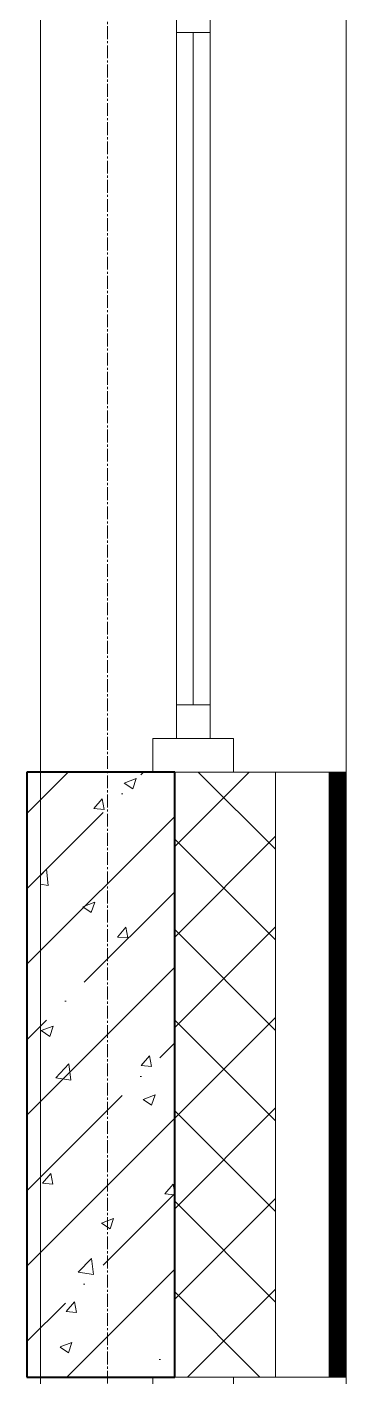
# Model space of a CAD drawing. Header units: millimetres. Extents: x 470010 to 1231400, y -134005 to 421770.
# Drawn here: x 529034 to 529509, y -105102 to -103093 of the extents above; entities that cross this region are included whole.
import ezdxf

# ---------------------------------------------------------------- set-up
doc = ezdxf.new("R2010")
doc.units = ezdxf.units.MM
doc.linetypes.add('CENTER2', pattern=[28.575, 19.05, -3.175, 3.175, -3.175])
doc.linetypes.add('HIDDEN2', pattern=[4.7625, 3.175, -1.5875])
for name, color, linetype, lineweight in [('A-Wall_Материал_Газоблок_Контур', 250, 'Continuous', 0), ('АР_Колонны', 70, 'Continuous', 30), ('АР_Окна', 4, 'Continuous', 5), ('АР_Стены ЖБ', 7, 'Continuous', 35), ('АР_Стены ПЕНОблок', 52, 'Continuous', 20), ('АР_Тонкая', 254, 'Continuous', 5), ('АР_Утеплитель', 31, 'Continuous', 0), ('АР_Штриховка', 8, 'Continuous', 0)]:
    doc.layers.add(name, color=color, linetype=linetype, lineweight=lineweight)
doc.layers.add('АР_Оси_РД_100', color=7, linetype='Continuous', lineweight=0, true_color=0x525252)

msp = doc.modelspace()

# ---------------------------------------------------------------- hatches: boundary and pattern name
at = {"layer": 'АР_Штриховка', "linetype": 'Continuous', "lineweight": 5, "true_color": 0x000000}
h = msp.add_hatch(dxfattribs=at)
h.set_pattern_fill('ANSI35', color=18, scale=25, style=0)
h.set_pattern_definition([(45, (509053.93, -143101.69), (-112.2532, 112.2532), []), (45, (509166.19, -143101.69), (-112.2532, 112.2532), [198.4375, -39.6875, 0, -39.6875])])
h.paths.add_polyline_path([(529033.932, -105101.687), (529253.932, -105101.687), (529253.932, -104201.687), (529033.932, -104201.687)], flags=0)

# ---------------------------------------------------------------- linework, layer by layer
at = {"layer": 'A-Wall_Материал_Газоблок_Контур', "color": 18, "linetype": 'Continuous', "lineweight": 0, "true_color": 0x000000}
for p, q in [((529053.932, -103001.687), (529053.932, -104201.687)), ((529508.932, -104201.687), (529508.932, -103001.687)), ((529053.932, -105101.687), (529053.932, -108401.687)), ((529508.932, -108401.687), (529508.932, -105101.687))]:
    msp.add_line(p, q, dxfattribs=at)
at = {"layer": 'АР_Колонны', "color": 18, "linetype": 'HIDDEN2', "lineweight": 25, "true_color": 0x000000}
for p, q in [((529033.932, -104201.687), (529253.932, -104201.687)), ((529033.932, -105101.687), (529033.932, -104201.687)), ((529253.932, -104201.687), (529253.932, -105101.687)), ((529253.932, -105101.687), (529033.932, -105101.687))]:
    msp.add_line(p, q, dxfattribs=at)
at = {"layer": 'АР_Колонны', "color": 18, "linetype": 'Continuous', "lineweight": 30, "true_color": 0x000000}
for p, q in [((529253.932, -104201.687), (529033.932, -104201.687)), ((529033.932, -104201.687), (529033.932, -105101.687)), ((529253.932, -105101.687), (529253.932, -104201.687)), ((529033.932, -105101.687), (529253.932, -105101.687))]:
    msp.add_line(p, q, dxfattribs=at)
at = {"layer": 'АР_Окна', "color": 18, "linetype": 'Continuous', "lineweight": 5, "true_color": 0x000000}
for p, q in [((529053.932, -103001.687), (529053.932, -104201.687)), ((529508.932, -103001.687), (529508.932, -104201.687)), ((529256.432, -103101.687), (529306.432, -103101.687)), ((529281.432, -103101.687), (529281.432, -104101.687)), ((529256.432, -104101.687), (529306.432, -104101.687)), ((529053.932, -105101.687), (529053.932, -108401.687)), ((529508.932, -105101.687), (529508.932, -108401.687))]:
    msp.add_line(p, q, dxfattribs=at)
for points in [[(529256.432, -103051.687), (529306.432, -103051.687), (529306.432, -104151.687), (529256.432, -104151.687)], [(529341.432, -104151.687), (529341.432, -104201.687), (529221.432, -104201.687), (529221.432, -104151.687)], [(529341.432, -105151.687), (529341.432, -105101.687), (529221.432, -105101.687), (529221.432, -105151.687)]]:
    msp.add_lwpolyline(points, close=True, dxfattribs=at)
at = {"layer": 'АР_Оси_РД_100', "linetype": 'CENTER2'}
msp.add_line((529153.933, -133315.052), (529153.933, -99101.687), dxfattribs=at)
at = {"layer": 'АР_Стены ЖБ', "color": 18, "linetype": 'Continuous', "lineweight": 40, "true_color": 0x000000}
for p, q in [((529253.932, -104201.687), (529033.932, -104201.687)), ((529033.932, -104201.687), (529033.932, -105101.687)), ((529253.932, -105101.687), (529253.932, -104201.687)), ((529033.932, -105101.687), (529253.932, -105101.687))]:
    msp.add_line(p, q, dxfattribs=at)
at = {"layer": 'АР_Стены ПЕНОблок', "color": 18, "linetype": 'Continuous', "lineweight": 20, "true_color": 0x000000}
for p, q in [((529253.932, -104201.687), (529053.932, -104201.687)), ((529053.932, -104201.687), (529053.932, -105101.687)), ((529253.932, -105101.687), (529253.932, -104201.687)), ((529053.932, -105101.687), (529253.932, -105101.687))]:
    msp.add_line(p, q, dxfattribs=at)
at = {"layer": 'АР_Тонкая', "color": 18, "linetype": 'Continuous', "lineweight": 5, "true_color": 0x000000}
for p, q in [((529483.932, -104201.687), (529403.932, -104201.687)), ((529403.932, -104201.687), (529403.932, -105101.687)), ((529483.932, -105101.687), (529483.932, -104201.687)), ((529508.932, -104201.687), (529483.932, -104201.687)), ((529483.932, -104201.687), (529483.932, -105101.687)), ((529508.932, -105101.687), (529508.932, -104201.687)), ((529403.932, -105101.687), (529483.932, -105101.687)), ((529483.932, -105101.687), (529508.932, -105101.687))]:
    msp.add_line(p, q, dxfattribs=at)
at = {"layer": 'АР_Утеплитель', "color": 18, "linetype": 'Continuous', "lineweight": 0, "true_color": 0x000000}
for p, q in [((529403.932, -104201.687), (529253.932, -104201.687)), ((529253.932, -104201.687), (529253.932, -105101.687)), ((529403.932, -105101.687), (529403.932, -104201.687)), ((529253.932, -105101.687), (529403.932, -105101.687))]:
    msp.add_line(p, q, dxfattribs=at)
at = {"layer": 'АР_Штриховка', "color": 18, "linetype": 'Continuous', "lineweight": 0, "true_color": 0x000000}
for p, q in [((529178.765, -104218.022), (529196.55, -104211.196)), ((529191.387, -104226.579), (529196.537, -104211.23)), ((529253.932, -104312.557), (529364.802, -104201.687)), ((529403.932, -104316.7), (529288.919, -104201.687)), ((529483.932, -104202.687), (529508.932, -104202.687)), ((529483.932, -104203.687), (529508.932, -104203.687)), ((529483.932, -104204.687), (529508.932, -104204.687)), ((529483.932, -104205.687), (529508.932, -104205.687)), ((529483.932, -104206.687), (529508.932, -104206.687)), ((529483.932, -104207.687), (529508.932, -104207.687)), ((529483.932, -104208.687), (529508.932, -104208.687)), ((529483.932, -104209.687), (529508.932, -104209.687)), ((529483.932, -104210.687), (529508.932, -104210.687)), ((529483.932, -104211.687), (529508.932, -104211.687)), ((529178.75, -104218.056), (529191.384, -104226.578)), ((529483.932, -104212.687), (529508.932, -104212.687)), ((529483.932, -104213.687), (529508.932, -104213.687)), ((529483.932, -104214.687), (529508.932, -104214.687)), ((529483.932, -104215.687), (529508.932, -104215.687)), ((529483.932, -104216.687), (529508.932, -104216.687)), ((529483.932, -104217.687), (529508.932, -104217.687)), ((529483.932, -104218.687), (529508.932, -104218.687)), ((529483.932, -104219.687), (529508.932, -104219.687)), ((529483.932, -104220.687), (529508.932, -104220.687)), ((529483.932, -104221.687), (529508.932, -104221.687)), ((529483.932, -104222.687), (529508.932, -104222.687)), ((529483.932, -104223.687), (529508.932, -104223.687)), ((529483.932, -104224.687), (529508.932, -104224.687)), ((529483.932, -104225.687), (529508.932, -104225.687)), ((529483.932, -104226.687), (529508.932, -104226.687)), ((529483.932, -104227.687), (529508.932, -104227.687)), ((529483.932, -104228.687), (529508.932, -104228.687)), ((529483.932, -104229.687), (529508.932, -104229.687)), ((529483.932, -104230.687), (529508.932, -104230.687)), ((529483.932, -104231.687), (529508.932, -104231.687)), ((529133.423, -104256.149), (529145.668, -104241.556)), ((529148.641, -104257.472), (529145.704, -104241.551)), ((529483.932, -104232.687), (529508.932, -104232.687)), ((529483.932, -104233.687), (529508.932, -104233.687)), ((529483.932, -104234.687), (529508.932, -104234.687)), ((529483.932, -104235.687), (529508.932, -104235.687)), ((529483.932, -104236.687), (529508.932, -104236.687)), ((529483.932, -104237.687), (529508.932, -104237.687)), ((529483.932, -104238.687), (529508.932, -104238.687)), ((529483.932, -104239.687), (529508.932, -104239.687)), ((529483.932, -104240.687), (529508.932, -104240.687)), ((529483.932, -104241.687), (529508.932, -104241.687)), ((529483.932, -104242.687), (529508.932, -104242.687)), ((529483.932, -104243.687), (529508.932, -104243.687)), ((529483.932, -104244.687), (529508.932, -104244.687)), ((529483.932, -104245.687), (529508.932, -104245.687)), ((529483.932, -104246.687), (529508.932, -104246.687)), ((529483.932, -104247.687), (529508.932, -104247.687)), ((529483.932, -104248.687), (529508.932, -104248.687)), ((529483.932, -104249.687), (529508.932, -104249.687)), ((529483.932, -104250.687), (529508.932, -104250.687)), ((529483.932, -104251.687), (529508.932, -104251.687)), ((529133.423, -104256.15), (529148.605, -104257.479)), ((529483.932, -104252.687), (529508.932, -104252.687)), ((529483.932, -104253.687), (529508.932, -104253.687)), ((529483.932, -104254.687), (529508.932, -104254.687)), ((529483.932, -104255.687), (529508.932, -104255.687)), ((529483.932, -104256.687), (529508.932, -104256.687)), ((529483.932, -104257.687), (529508.932, -104257.687)), ((529483.932, -104258.687), (529508.932, -104258.687)), ((529483.932, -104259.687), (529508.932, -104259.687)), ((529483.932, -104260.687), (529508.932, -104260.687)), ((529483.932, -104261.687), (529508.932, -104261.687)), ((529483.932, -104262.687), (529508.932, -104262.687)), ((529483.932, -104263.687), (529508.932, -104263.687)), ((529483.932, -104264.687), (529508.932, -104264.687)), ((529483.932, -104265.687), (529508.932, -104265.687)), ((529483.932, -104266.687), (529508.932, -104266.687)), ((529483.932, -104267.687), (529508.932, -104267.687)), ((529483.932, -104268.687), (529508.932, -104268.687)), ((529483.932, -104269.687), (529508.932, -104269.687)), ((529483.932, -104270.687), (529508.932, -104270.687)), ((529483.932, -104271.687), (529508.932, -104271.687)), ((529483.932, -104272.687), (529508.932, -104272.687)), ((529483.932, -104273.687), (529508.932, -104273.687)), ((529483.932, -104274.687), (529508.932, -104274.687)), ((529483.932, -104275.687), (529508.932, -104275.687)), ((529483.932, -104276.687), (529508.932, -104276.687)), ((529483.932, -104277.687), (529508.932, -104277.687)), ((529483.932, -104278.687), (529508.932, -104278.687)), ((529483.932, -104279.687), (529508.932, -104279.687)), ((529483.932, -104280.687), (529508.932, -104280.687)), ((529483.932, -104281.687), (529508.932, -104281.687)), ((529483.932, -104282.687), (529508.932, -104282.687)), ((529483.932, -104283.687), (529508.932, -104283.687)), ((529483.932, -104284.687), (529508.932, -104284.687)), ((529483.932, -104285.687), (529508.932, -104285.687)), ((529483.932, -104286.687), (529508.932, -104286.687)), ((529483.932, -104287.687), (529508.932, -104287.687)), ((529483.932, -104288.687), (529508.932, -104288.687)), ((529483.932, -104289.687), (529508.932, -104289.687)), ((529483.932, -104290.687), (529508.932, -104290.687)), ((529483.932, -104291.687), (529508.932, -104291.687)), ((529483.932, -104292.687), (529508.932, -104292.687)), ((529253.932, -104447.26), (529403.932, -104297.26)), ((529403.932, -104451.404), (529253.932, -104301.404)), ((529483.932, -104293.687), (529508.932, -104293.687)), ((529483.932, -104294.687), (529508.932, -104294.687)), ((529483.932, -104295.687), (529508.932, -104295.687)), ((529483.932, -104296.687), (529508.932, -104296.687)), ((529483.932, -104297.687), (529508.932, -104297.687)), ((529483.932, -104298.687), (529508.932, -104298.687)), ((529483.932, -104299.687), (529508.932, -104299.687)), ((529483.932, -104300.687), (529508.932, -104300.687)), ((529483.932, -104301.687), (529508.932, -104301.687)), ((529483.932, -104302.687), (529508.932, -104302.687)), ((529483.932, -104303.687), (529508.932, -104303.687)), ((529483.932, -104304.687), (529508.932, -104304.687)), ((529483.932, -104305.687), (529508.932, -104305.687)), ((529483.932, -104306.687), (529508.932, -104306.687)), ((529483.932, -104307.687), (529508.932, -104307.687)), ((529483.932, -104308.687), (529508.932, -104308.687)), ((529483.932, -104309.687), (529508.932, -104309.687)), ((529483.932, -104310.687), (529508.932, -104310.687)), ((529483.932, -104311.687), (529508.932, -104311.687)), ((529483.932, -104312.687), (529508.932, -104312.687)), ((529483.932, -104313.687), (529508.932, -104313.687)), ((529483.932, -104314.687), (529508.932, -104314.687)), ((529483.932, -104315.687), (529508.932, -104315.687)), ((529483.932, -104316.687), (529508.932, -104316.687)), ((529483.932, -104317.687), (529508.932, -104317.687)), ((529483.932, -104318.687), (529508.932, -104318.687)), ((529483.932, -104319.687), (529508.932, -104319.687)), ((529483.932, -104320.687), (529508.932, -104320.687)), ((529483.932, -104321.687), (529508.932, -104321.687)), ((529483.932, -104322.687), (529508.932, -104322.687)), ((529483.932, -104323.687), (529508.932, -104323.687)), ((529483.932, -104324.687), (529508.932, -104324.687)), ((529483.932, -104325.687), (529508.932, -104325.687)), ((529483.932, -104326.687), (529508.932, -104326.687)), ((529483.932, -104327.687), (529508.932, -104327.687)), ((529483.932, -104328.687), (529508.932, -104328.687)), ((529483.932, -104329.687), (529508.932, -104329.687)), ((529483.932, -104330.687), (529508.932, -104330.687)), ((529483.932, -104331.687), (529508.932, -104331.687)), ((529483.932, -104332.687), (529508.932, -104332.687)), ((529053.932, -104355.517), (529062.777, -104346.3)), ((529065.594, -104370.421), (529062.788, -104346.298)), ((529483.932, -104333.687), (529508.932, -104333.687)), ((529483.932, -104334.687), (529508.932, -104334.687)), ((529483.932, -104335.687), (529508.932, -104335.687)), ((529483.932, -104336.687), (529508.932, -104336.687)), ((529483.932, -104337.687), (529508.932, -104337.687)), ((529483.932, -104338.687), (529508.932, -104338.687)), ((529483.932, -104339.687), (529508.932, -104339.687)), ((529483.932, -104340.687), (529508.932, -104340.687)), ((529483.932, -104341.687), (529508.932, -104341.687)), ((529483.932, -104342.687), (529508.932, -104342.687)), ((529483.932, -104343.687), (529508.932, -104343.687)), ((529483.932, -104344.687), (529508.932, -104344.687)), ((529483.932, -104345.687), (529508.932, -104345.687)), ((529483.932, -104346.687), (529508.932, -104346.687)), ((529483.932, -104347.687), (529508.932, -104347.687)), ((529483.932, -104348.687), (529508.932, -104348.687)), ((529483.932, -104349.687), (529508.932, -104349.687)), ((529483.932, -104350.687), (529508.932, -104350.687)), ((529483.932, -104351.687), (529508.932, -104351.687)), ((529483.932, -104352.687), (529508.932, -104352.687)), ((529053.932, -104368.631), (529065.591, -104370.439)), ((529483.932, -104353.687), (529508.932, -104353.687)), ((529483.932, -104354.687), (529508.932, -104354.687)), ((529483.932, -104355.687), (529508.932, -104355.687)), ((529483.932, -104356.687), (529508.932, -104356.687)), ((529483.932, -104357.687), (529508.932, -104357.687)), ((529483.932, -104358.687), (529508.932, -104358.687)), ((529483.932, -104359.687), (529508.932, -104359.687)), ((529483.932, -104360.687), (529508.932, -104360.687)), ((529483.932, -104361.687), (529508.932, -104361.687)), ((529483.932, -104362.687), (529508.932, -104362.687)), ((529483.932, -104363.687), (529508.932, -104363.687)), ((529483.932, -104364.687), (529508.932, -104364.687)), ((529483.932, -104365.687), (529508.932, -104365.687)), ((529483.932, -104366.687), (529508.932, -104366.687)), ((529483.932, -104367.687), (529508.932, -104367.687)), ((529483.932, -104368.687), (529508.932, -104368.687)), ((529483.932, -104369.687), (529508.932, -104369.687)), ((529483.932, -104370.687), (529508.932, -104370.687)), ((529483.932, -104371.687), (529508.932, -104371.687)), ((529483.932, -104372.687), (529508.932, -104372.687)), ((529483.932, -104373.687), (529508.932, -104373.687)), ((529483.932, -104374.687), (529508.932, -104374.687)), ((529483.932, -104375.687), (529508.932, -104375.687)), ((529483.932, -104376.687), (529508.932, -104376.687)), ((529483.932, -104377.687), (529508.932, -104377.687)), ((529483.932, -104378.687), (529508.932, -104378.687)), ((529483.932, -104379.687), (529508.932, -104379.687)), ((529483.932, -104380.687), (529508.932, -104380.687)), ((529483.932, -104381.687), (529508.932, -104381.687)), ((529483.932, -104382.687), (529508.932, -104382.687)), ((529483.932, -104383.687), (529508.932, -104383.687)), ((529483.932, -104384.687), (529508.932, -104384.687)), ((529483.932, -104385.687), (529508.932, -104385.687)), ((529483.932, -104386.687), (529508.932, -104386.687)), ((529483.932, -104387.687), (529508.932, -104387.687)), ((529483.932, -104388.687), (529508.932, -104388.687)), ((529483.932, -104389.687), (529508.932, -104389.687)), ((529483.932, -104390.687), (529508.932, -104390.687)), ((529483.932, -104391.687), (529508.932, -104391.687)), ((529483.932, -104392.687), (529508.932, -104392.687)), ((529116.948, -104402.244), (529129.582, -104410.766)), ((529116.963, -104402.211), (529134.748, -104395.384)), ((529129.585, -104410.767), (529134.735, -104395.418)), ((529483.932, -104393.687), (529508.932, -104393.687)), ((529483.932, -104394.687), (529508.932, -104394.687)), ((529483.932, -104395.687), (529508.932, -104395.687)), ((529483.932, -104396.687), (529508.932, -104396.687)), ((529483.932, -104397.687), (529508.932, -104397.687)), ((529483.932, -104398.687), (529508.932, -104398.687)), ((529483.932, -104399.687), (529508.932, -104399.687)), ((529483.932, -104400.687), (529508.932, -104400.687)), ((529483.932, -104401.687), (529508.932, -104401.687)), ((529483.932, -104402.687), (529508.932, -104402.687)), ((529483.932, -104403.687), (529508.932, -104403.687)), ((529483.932, -104404.687), (529508.932, -104404.687)), ((529483.932, -104405.687), (529508.932, -104405.687)), ((529483.932, -104406.687), (529508.932, -104406.687)), ((529483.932, -104407.687), (529508.932, -104407.687)), ((529483.932, -104408.687), (529508.932, -104408.687)), ((529483.932, -104409.687), (529508.932, -104409.687)), ((529483.932, -104410.687), (529508.932, -104410.687)), ((529483.932, -104411.687), (529508.932, -104411.687)), ((529483.932, -104412.687), (529508.932, -104412.687)), ((529168.666, -104447.206), (529180.912, -104432.613)), ((529183.883, -104448.529), (529180.946, -104432.608)), ((529253.932, -104581.964), (529403.932, -104431.964)), ((529483.932, -104413.687), (529508.932, -104413.687)), ((529483.932, -104414.687), (529508.932, -104414.687)), ((529483.932, -104415.687), (529508.932, -104415.687)), ((529483.932, -104416.687), (529508.932, -104416.687)), ((529483.932, -104417.687), (529508.932, -104417.687)), ((529483.932, -104418.687), (529508.932, -104418.687)), ((529483.932, -104419.687), (529508.932, -104419.687)), ((529483.932, -104420.687), (529508.932, -104420.687)), ((529483.932, -104421.687), (529508.932, -104421.687)), ((529483.932, -104422.687), (529508.932, -104422.687)), ((529483.932, -104423.687), (529508.932, -104423.687)), ((529483.932, -104424.687), (529508.932, -104424.687)), ((529483.932, -104425.687), (529508.932, -104425.687)), ((529483.932, -104426.687), (529508.932, -104426.687)), ((529483.932, -104427.687), (529508.932, -104427.687)), ((529483.932, -104428.687), (529508.932, -104428.687)), ((529483.932, -104429.687), (529508.932, -104429.687)), ((529483.932, -104430.687), (529508.932, -104430.687)), ((529483.932, -104431.687), (529508.932, -104431.687)), ((529483.932, -104432.687), (529508.932, -104432.687)), ((529168.666, -104447.207), (529183.848, -104448.535)), ((529403.932, -104586.108), (529253.932, -104436.108)), ((529483.932, -104433.687), (529508.932, -104433.687)), ((529483.932, -104434.687), (529508.932, -104434.687)), ((529483.932, -104435.687), (529508.932, -104435.687)), ((529483.932, -104436.687), (529508.932, -104436.687)), ((529483.932, -104437.687), (529508.932, -104437.687)), ((529483.932, -104438.687), (529508.932, -104438.687)), ((529483.932, -104439.687), (529508.932, -104439.687)), ((529483.932, -104440.687), (529508.932, -104440.687)), ((529483.932, -104441.687), (529508.932, -104441.687)), ((529483.932, -104442.687), (529508.932, -104442.687)), ((529483.932, -104443.687), (529508.932, -104443.687)), ((529483.932, -104444.687), (529508.932, -104444.687)), ((529483.932, -104445.687), (529508.932, -104445.687)), ((529483.932, -104446.687), (529508.932, -104446.687)), ((529483.932, -104447.687), (529508.932, -104447.687)), ((529483.932, -104448.687), (529508.932, -104448.687)), ((529483.932, -104449.687), (529508.932, -104449.687)), ((529483.932, -104450.687), (529508.932, -104450.687)), ((529483.932, -104451.687), (529508.932, -104451.687)), ((529483.932, -104452.687), (529508.932, -104452.687)), ((529483.932, -104453.687), (529508.932, -104453.687)), ((529483.932, -104454.687), (529508.932, -104454.687)), ((529483.932, -104455.687), (529508.932, -104455.687)), ((529483.932, -104456.687), (529508.932, -104456.687)), ((529483.932, -104457.687), (529508.932, -104457.687)), ((529483.932, -104458.687), (529508.932, -104458.687)), ((529483.932, -104459.687), (529508.932, -104459.687)), ((529483.932, -104460.687), (529508.932, -104460.687)), ((529483.932, -104461.687), (529508.932, -104461.687)), ((529483.932, -104462.687), (529508.932, -104462.687)), ((529483.932, -104463.687), (529508.932, -104463.687)), ((529483.932, -104464.687), (529508.932, -104464.687)), ((529483.932, -104465.687), (529508.932, -104465.687)), ((529483.932, -104466.687), (529508.932, -104466.687)), ((529483.932, -104467.687), (529508.932, -104467.687)), ((529483.932, -104468.687), (529508.932, -104468.687)), ((529483.932, -104469.687), (529508.932, -104469.687)), ((529483.932, -104470.687), (529508.932, -104470.687)), ((529483.932, -104471.687), (529508.932, -104471.687)), ((529483.932, -104472.687), (529508.932, -104472.687)), ((529483.932, -104473.687), (529508.932, -104473.687)), ((529483.932, -104474.687), (529508.932, -104474.687)), ((529483.932, -104475.687), (529508.932, -104475.687)), ((529483.932, -104476.687), (529508.932, -104476.687)), ((529483.932, -104477.687), (529508.932, -104477.687)), ((529483.932, -104478.687), (529508.932, -104478.687)), ((529483.932, -104479.687), (529508.932, -104479.687)), ((529483.932, -104480.687), (529508.932, -104480.687)), ((529483.932, -104481.687), (529508.932, -104481.687)), ((529483.932, -104482.687), (529508.932, -104482.687)), ((529483.932, -104483.687), (529508.932, -104483.687)), ((529483.932, -104484.687), (529508.932, -104484.687)), ((529483.932, -104485.687), (529508.932, -104485.687)), ((529483.932, -104486.687), (529508.932, -104486.687)), ((529483.932, -104487.687), (529508.932, -104487.687)), ((529483.932, -104488.687), (529508.932, -104488.687)), ((529483.932, -104489.687), (529508.932, -104489.687)), ((529483.932, -104490.687), (529508.932, -104490.687)), ((529483.932, -104491.687), (529508.932, -104491.687)), ((529483.932, -104492.687), (529508.932, -104492.687)), ((529483.932, -104493.687), (529508.932, -104493.687)), ((529483.932, -104494.687), (529508.932, -104494.687)), ((529483.932, -104495.687), (529508.932, -104495.687)), ((529483.932, -104496.687), (529508.932, -104496.687)), ((529483.932, -104497.687), (529508.932, -104497.687)), ((529483.932, -104498.687), (529508.932, -104498.687)), ((529483.932, -104499.687), (529508.932, -104499.687)), ((529483.932, -104500.687), (529508.932, -104500.687)), ((529483.932, -104501.687), (529508.932, -104501.687)), ((529483.932, -104502.687), (529508.932, -104502.687)), ((529483.932, -104503.687), (529508.932, -104503.687)), ((529483.932, -104504.687), (529508.932, -104504.687)), ((529483.932, -104505.687), (529508.932, -104505.687)), ((529483.932, -104506.687), (529508.932, -104506.687)), ((529483.932, -104507.687), (529508.932, -104507.687)), ((529483.932, -104508.687), (529508.932, -104508.687)), ((529483.932, -104509.687), (529508.932, -104509.687)), ((529483.932, -104510.687), (529508.932, -104510.687)), ((529483.932, -104511.687), (529508.932, -104511.687)), ((529483.932, -104512.687), (529508.932, -104512.687)), ((529483.932, -104513.687), (529508.932, -104513.687)), ((529483.932, -104514.687), (529508.932, -104514.687)), ((529483.932, -104515.687), (529508.932, -104515.687)), ((529483.932, -104516.687), (529508.932, -104516.687)), ((529483.932, -104517.687), (529508.932, -104517.687)), ((529483.932, -104518.687), (529508.932, -104518.687)), ((529483.932, -104519.687), (529508.932, -104519.687)), ((529483.932, -104520.687), (529508.932, -104520.687)), ((529483.932, -104521.687), (529508.932, -104521.687)), ((529483.932, -104522.687), (529508.932, -104522.687)), ((529483.932, -104523.687), (529508.932, -104523.687)), ((529483.932, -104524.687), (529508.932, -104524.687)), ((529483.932, -104525.687), (529508.932, -104525.687)), ((529483.932, -104526.687), (529508.932, -104526.687)), ((529483.932, -104527.687), (529508.932, -104527.687)), ((529483.932, -104528.687), (529508.932, -104528.687)), ((529483.932, -104529.687), (529508.932, -104529.687)), ((529483.932, -104530.687), (529508.932, -104530.687)), ((529483.932, -104531.687), (529508.932, -104531.687)), ((529483.932, -104532.687), (529508.932, -104532.687)), ((529483.932, -104533.687), (529508.932, -104533.687)), ((529483.932, -104534.687), (529508.932, -104534.687)), ((529483.932, -104535.687), (529508.932, -104535.687)), ((529483.932, -104536.687), (529508.932, -104536.687)), ((529483.932, -104537.687), (529508.932, -104537.687)), ((529483.932, -104538.687), (529508.932, -104538.687)), ((529483.932, -104539.687), (529508.932, -104539.687)), ((529483.932, -104540.687), (529508.932, -104540.687)), ((529483.932, -104541.687), (529508.932, -104541.687)), ((529483.932, -104542.687), (529508.932, -104542.687)), ((529483.932, -104543.687), (529508.932, -104543.687)), ((529483.932, -104544.687), (529508.932, -104544.687)), ((529483.932, -104545.687), (529508.932, -104545.687)), ((529483.932, -104546.687), (529508.932, -104546.687)), ((529483.932, -104547.687), (529508.932, -104547.687)), ((529483.932, -104548.687), (529508.932, -104548.687)), ((529483.932, -104549.687), (529508.932, -104549.687)), ((529483.932, -104550.687), (529508.932, -104550.687)), ((529483.932, -104551.687), (529508.932, -104551.687)), ((529483.932, -104552.687), (529508.932, -104552.687)), ((529483.932, -104553.687), (529508.932, -104553.687)), ((529253.932, -104716.668), (529403.932, -104566.668)), ((529403.932, -104720.812), (529253.932, -104570.812)), ((529483.932, -104554.687), (529508.932, -104554.687)), ((529483.932, -104555.687), (529508.932, -104555.687)), ((529483.932, -104556.687), (529508.932, -104556.687)), ((529483.932, -104557.687), (529508.932, -104557.687)), ((529483.932, -104558.687), (529508.932, -104558.687)), ((529483.932, -104559.687), (529508.932, -104559.687)), ((529483.932, -104560.687), (529508.932, -104560.687)), ((529483.932, -104561.687), (529508.932, -104561.687)), ((529483.932, -104562.687), (529508.932, -104562.687)), ((529483.932, -104563.687), (529508.932, -104563.687)), ((529483.932, -104564.687), (529508.932, -104564.687)), ((529483.932, -104565.687), (529508.932, -104565.687)), ((529483.932, -104566.687), (529508.932, -104566.687)), ((529483.932, -104567.687), (529508.932, -104567.687)), ((529483.932, -104568.687), (529508.932, -104568.687)), ((529483.932, -104569.687), (529508.932, -104569.687)), ((529483.932, -104570.687), (529508.932, -104570.687)), ((529483.932, -104571.687), (529508.932, -104571.687)), ((529483.932, -104572.687), (529508.932, -104572.687)), ((529483.932, -104573.687), (529508.932, -104573.687)), ((529055.146, -104586.432), (529067.78, -104594.954)), ((529055.161, -104586.399), (529072.946, -104579.572)), ((529067.783, -104594.955), (529072.933, -104579.606)), ((529483.932, -104574.687), (529508.932, -104574.687)), ((529483.932, -104575.687), (529508.932, -104575.687)), ((529483.932, -104576.687), (529508.932, -104576.687)), ((529483.932, -104577.687), (529508.932, -104577.687)), ((529483.932, -104578.687), (529508.932, -104578.687)), ((529483.932, -104579.687), (529508.932, -104579.687)), ((529483.932, -104580.687), (529508.932, -104580.687)), ((529483.932, -104581.687), (529508.932, -104581.687)), ((529483.932, -104582.687), (529508.932, -104582.687)), ((529483.932, -104583.687), (529508.932, -104583.687)), ((529483.932, -104584.687), (529508.932, -104584.687)), ((529483.932, -104585.687), (529508.932, -104585.687)), ((529483.932, -104586.687), (529508.932, -104586.687)), ((529483.932, -104587.687), (529508.932, -104587.687)), ((529483.932, -104588.687), (529508.932, -104588.687)), ((529483.932, -104589.687), (529508.932, -104589.687)), ((529483.932, -104590.687), (529508.932, -104590.687)), ((529483.932, -104591.687), (529508.932, -104591.687)), ((529483.932, -104592.687), (529508.932, -104592.687)), ((529483.932, -104593.687), (529508.932, -104593.687)), ((529483.932, -104594.687), (529508.932, -104594.687)), ((529483.932, -104595.687), (529508.932, -104595.687)), ((529483.932, -104596.687), (529508.932, -104596.687)), ((529483.932, -104597.687), (529508.932, -104597.687)), ((529483.932, -104598.687), (529508.932, -104598.687)), ((529483.932, -104599.687), (529508.932, -104599.687)), ((529483.932, -104600.687), (529508.932, -104600.687)), ((529483.932, -104601.687), (529508.932, -104601.687)), ((529483.932, -104602.687), (529508.932, -104602.687)), ((529483.932, -104603.687), (529508.932, -104603.687)), ((529483.932, -104604.687), (529508.932, -104604.687)), ((529483.932, -104605.687), (529508.932, -104605.687)), ((529483.932, -104606.687), (529508.932, -104606.687)), ((529483.932, -104607.687), (529508.932, -104607.687)), ((529483.932, -104608.687), (529508.932, -104608.687)), ((529483.932, -104609.687), (529508.932, -104609.687)), ((529483.932, -104610.687), (529508.932, -104610.687)), ((529483.932, -104611.687), (529508.932, -104611.687)), ((529483.932, -104612.687), (529508.932, -104612.687)), ((529483.932, -104613.687), (529508.932, -104613.687)), ((529203.91, -104638.263), (529216.155, -104623.67)), ((529219.126, -104639.586), (529216.189, -104623.665)), ((529483.932, -104614.687), (529508.932, -104614.687)), ((529483.932, -104615.687), (529508.932, -104615.687)), ((529483.932, -104616.687), (529508.932, -104616.687)), ((529483.932, -104617.687), (529508.932, -104617.687)), ((529483.932, -104618.687), (529508.932, -104618.687)), ((529483.932, -104619.687), (529508.932, -104619.687)), ((529483.932, -104620.687), (529508.932, -104620.687)), ((529483.932, -104621.687), (529508.932, -104621.687)), ((529483.932, -104622.687), (529508.932, -104622.687)), ((529483.932, -104623.687), (529508.932, -104623.687)), ((529483.932, -104624.687), (529508.932, -104624.687)), ((529483.932, -104625.687), (529508.932, -104625.687)), ((529483.932, -104626.687), (529508.932, -104626.687)), ((529483.932, -104627.687), (529508.932, -104627.687)), ((529483.932, -104628.687), (529508.932, -104628.687)), ((529483.932, -104629.687), (529508.932, -104629.687)), ((529483.932, -104630.687), (529508.932, -104630.687)), ((529483.932, -104631.687), (529508.932, -104631.687)), ((529483.932, -104632.687), (529508.932, -104632.687)), ((529483.932, -104633.687), (529508.932, -104633.687)), ((529076.668, -104656.387), (529096.451, -104635.768)), ((529099.268, -104659.889), (529096.462, -104635.767)), ((529203.91, -104638.264), (529219.092, -104639.592)), ((529483.932, -104634.687), (529508.932, -104634.687)), ((529483.932, -104635.687), (529508.932, -104635.687)), ((529483.932, -104636.687), (529508.932, -104636.687)), ((529483.932, -104637.687), (529508.932, -104637.687)), ((529483.932, -104638.687), (529508.932, -104638.687)), ((529483.932, -104639.687), (529508.932, -104639.687)), ((529483.932, -104640.687), (529508.932, -104640.687)), ((529483.932, -104641.687), (529508.932, -104641.687)), ((529483.932, -104642.687), (529508.932, -104642.687)), ((529483.932, -104643.687), (529508.932, -104643.687)), ((529483.932, -104644.687), (529508.932, -104644.687)), ((529483.932, -104645.687), (529508.932, -104645.687)), ((529483.932, -104646.687), (529508.932, -104646.687)), ((529483.932, -104647.687), (529508.932, -104647.687)), ((529483.932, -104648.687), (529508.932, -104648.687)), ((529483.932, -104649.687), (529508.932, -104649.687)), ((529483.932, -104650.687), (529508.932, -104650.687)), ((529483.932, -104651.687), (529508.932, -104651.687)), ((529483.932, -104652.687), (529508.932, -104652.687)), ((529483.932, -104653.687), (529508.932, -104653.687)), ((529076.676, -104656.404), (529099.266, -104659.907)), ((529483.932, -104654.687), (529508.932, -104654.687)), ((529483.932, -104655.687), (529508.932, -104655.687)), ((529483.932, -104656.687), (529508.932, -104656.687)), ((529483.932, -104657.687), (529508.932, -104657.687)), ((529483.932, -104658.687), (529508.932, -104658.687)), ((529483.932, -104659.687), (529508.932, -104659.687)), ((529483.932, -104660.687), (529508.932, -104660.687)), ((529483.932, -104661.687), (529508.932, -104661.687)), ((529483.932, -104662.687), (529508.932, -104662.687)), ((529483.932, -104663.687), (529508.932, -104663.687)), ((529483.932, -104664.687), (529508.932, -104664.687)), ((529483.932, -104665.687), (529508.932, -104665.687)), ((529483.932, -104666.687), (529508.932, -104666.687)), ((529483.932, -104667.687), (529508.932, -104667.687)), ((529483.932, -104668.687), (529508.932, -104668.687)), ((529483.932, -104669.687), (529508.932, -104669.687)), ((529483.932, -104670.687), (529508.932, -104670.687)), ((529483.932, -104671.687), (529508.932, -104671.687)), ((529483.932, -104672.687), (529508.932, -104672.687)), ((529483.932, -104673.687), (529508.932, -104673.687)), ((529206.76, -104688.697), (529219.395, -104697.219)), ((529206.775, -104688.664), (529224.56, -104681.837)), ((529219.397, -104697.22), (529224.548, -104681.871)), ((529483.932, -104674.687), (529508.932, -104674.687)), ((529483.932, -104675.687), (529508.932, -104675.687)), ((529483.932, -104676.687), (529508.932, -104676.687)), ((529483.932, -104677.687), (529508.932, -104677.687)), ((529483.932, -104678.687), (529508.932, -104678.687)), ((529483.932, -104679.687), (529508.932, -104679.687)), ((529483.932, -104680.687), (529508.932, -104680.687)), ((529483.932, -104681.687), (529508.932, -104681.687)), ((529483.932, -104682.687), (529508.932, -104682.687)), ((529483.932, -104683.687), (529508.932, -104683.687)), ((529483.932, -104684.687), (529508.932, -104684.687)), ((529483.932, -104685.687), (529508.932, -104685.687)), ((529483.932, -104686.687), (529508.932, -104686.687)), ((529483.932, -104687.687), (529508.932, -104687.687)), ((529483.932, -104688.687), (529508.932, -104688.687)), ((529483.932, -104689.687), (529508.932, -104689.687)), ((529483.932, -104690.687), (529508.932, -104690.687)), ((529483.932, -104691.687), (529508.932, -104691.687)), ((529483.932, -104692.687), (529508.932, -104692.687)), ((529483.932, -104693.687), (529508.932, -104693.687)), ((529253.932, -104851.372), (529403.932, -104701.372)), ((529403.932, -104855.516), (529253.932, -104705.516)), ((529483.932, -104694.687), (529508.932, -104694.687)), ((529483.932, -104695.687), (529508.932, -104695.687)), ((529483.932, -104696.687), (529508.932, -104696.687)), ((529483.932, -104697.687), (529508.932, -104697.687)), ((529483.932, -104698.687), (529508.932, -104698.687)), ((529483.932, -104699.687), (529508.932, -104699.687)), ((529483.932, -104700.687), (529508.932, -104700.687)), ((529483.932, -104701.687), (529508.932, -104701.687)), ((529483.932, -104702.687), (529508.932, -104702.687)), ((529483.932, -104703.687), (529508.932, -104703.687)), ((529483.932, -104704.687), (529508.932, -104704.687)), ((529483.932, -104705.687), (529508.932, -104705.687)), ((529483.932, -104706.687), (529508.932, -104706.687)), ((529483.932, -104707.687), (529508.932, -104707.687)), ((529483.932, -104708.687), (529508.932, -104708.687)), ((529483.932, -104709.687), (529508.932, -104709.687)), ((529483.932, -104710.687), (529508.932, -104710.687)), ((529483.932, -104711.687), (529508.932, -104711.687)), ((529483.932, -104712.687), (529508.932, -104712.687)), ((529483.932, -104713.687), (529508.932, -104713.687)), ((529483.932, -104714.687), (529508.932, -104714.687)), ((529483.932, -104715.687), (529508.932, -104715.687)), ((529483.932, -104716.687), (529508.932, -104716.687)), ((529483.932, -104717.687), (529508.932, -104717.687)), ((529483.932, -104718.687), (529508.932, -104718.687)), ((529483.932, -104719.687), (529508.932, -104719.687)), ((529483.932, -104720.687), (529508.932, -104720.687)), ((529483.932, -104721.687), (529508.932, -104721.687)), ((529483.932, -104722.687), (529508.932, -104722.687)), ((529483.932, -104723.687), (529508.932, -104723.687)), ((529483.932, -104724.687), (529508.932, -104724.687)), ((529483.932, -104725.687), (529508.932, -104725.687)), ((529483.932, -104726.687), (529508.932, -104726.687)), ((529483.932, -104727.687), (529508.932, -104727.687)), ((529483.932, -104728.687), (529508.932, -104728.687)), ((529483.932, -104729.687), (529508.932, -104729.687)), ((529483.932, -104730.687), (529508.932, -104730.687)), ((529483.932, -104731.687), (529508.932, -104731.687)), ((529483.932, -104732.687), (529508.932, -104732.687)), ((529483.932, -104733.687), (529508.932, -104733.687)), ((529483.932, -104734.687), (529508.932, -104734.687)), ((529483.932, -104735.687), (529508.932, -104735.687)), ((529483.932, -104736.687), (529508.932, -104736.687)), ((529483.932, -104737.687), (529508.932, -104737.687)), ((529483.932, -104738.687), (529508.932, -104738.687)), ((529483.932, -104739.687), (529508.932, -104739.687)), ((529483.932, -104740.687), (529508.932, -104740.687)), ((529483.932, -104741.687), (529508.932, -104741.687)), ((529483.932, -104742.687), (529508.932, -104742.687)), ((529483.932, -104743.687), (529508.932, -104743.687)), ((529483.932, -104744.687), (529508.932, -104744.687)), ((529483.932, -104745.687), (529508.932, -104745.687)), ((529483.932, -104746.687), (529508.932, -104746.687)), ((529483.932, -104747.687), (529508.932, -104747.687)), ((529483.932, -104748.687), (529508.932, -104748.687)), ((529483.932, -104749.687), (529508.932, -104749.687)), ((529483.932, -104750.687), (529508.932, -104750.687)), ((529483.932, -104751.687), (529508.932, -104751.687)), ((529483.932, -104752.687), (529508.932, -104752.687)), ((529483.932, -104753.687), (529508.932, -104753.687)), ((529483.932, -104754.687), (529508.932, -104754.687)), ((529483.932, -104755.687), (529508.932, -104755.687)), ((529483.932, -104756.687), (529508.932, -104756.687)), ((529483.932, -104757.687), (529508.932, -104757.687)), ((529483.932, -104758.687), (529508.932, -104758.687)), ((529483.932, -104759.687), (529508.932, -104759.687)), ((529483.932, -104760.687), (529508.932, -104760.687)), ((529483.932, -104761.687), (529508.932, -104761.687)), ((529483.932, -104762.687), (529508.932, -104762.687)), ((529483.932, -104763.687), (529508.932, -104763.687)), ((529483.932, -104764.687), (529508.932, -104764.687)), ((529483.932, -104765.687), (529508.932, -104765.687)), ((529483.932, -104766.687), (529508.932, -104766.687)), ((529483.932, -104767.687), (529508.932, -104767.687)), ((529483.932, -104768.687), (529508.932, -104768.687)), ((529483.932, -104769.687), (529508.932, -104769.687)), ((529483.932, -104770.687), (529508.932, -104770.687)), ((529483.932, -104771.687), (529508.932, -104771.687)), ((529483.932, -104772.687), (529508.932, -104772.687)), ((529483.932, -104773.687), (529508.932, -104773.687)), ((529483.932, -104774.687), (529508.932, -104774.687)), ((529483.932, -104775.687), (529508.932, -104775.687)), ((529483.932, -104776.687), (529508.932, -104776.687)), ((529483.932, -104777.687), (529508.932, -104777.687)), ((529483.932, -104778.687), (529508.932, -104778.687)), ((529483.932, -104779.687), (529508.932, -104779.687)), ((529483.932, -104780.687), (529508.932, -104780.687)), ((529483.932, -104781.687), (529508.932, -104781.687)), ((529483.932, -104782.687), (529508.932, -104782.687)), ((529483.932, -104783.687), (529508.932, -104783.687)), ((529483.932, -104784.687), (529508.932, -104784.687)), ((529483.932, -104785.687), (529508.932, -104785.687)), ((529483.932, -104786.687), (529508.932, -104786.687)), ((529483.932, -104787.687), (529508.932, -104787.687)), ((529483.932, -104788.687), (529508.932, -104788.687)), ((529483.932, -104789.687), (529508.932, -104789.687)), ((529483.932, -104790.687), (529508.932, -104790.687)), ((529483.932, -104791.687), (529508.932, -104791.687)), ((529483.932, -104792.687), (529508.932, -104792.687)), ((529483.932, -104793.687), (529508.932, -104793.687)), ((529483.932, -104794.687), (529508.932, -104794.687)), ((529056.969, -104813.381), (529069.214, -104798.788)), ((529056.969, -104813.382), (529072.151, -104814.71)), ((529072.185, -104814.704), (529069.248, -104798.782)), ((529239.153, -104829.32), (529251.398, -104814.727)), ((529253.932, -104828.275), (529251.432, -104814.722)), ((529483.932, -104795.687), (529508.932, -104795.687)), ((529483.932, -104796.687), (529508.932, -104796.687)), ((529483.932, -104797.687), (529508.932, -104797.687)), ((529483.932, -104798.687), (529508.932, -104798.687)), ((529483.932, -104799.687), (529508.932, -104799.687)), ((529483.932, -104800.687), (529508.932, -104800.687)), ((529483.932, -104801.687), (529508.932, -104801.687)), ((529483.932, -104802.687), (529508.932, -104802.687)), ((529483.932, -104803.687), (529508.932, -104803.687)), ((529483.932, -104804.687), (529508.932, -104804.687)), ((529483.932, -104805.687), (529508.932, -104805.687)), ((529483.932, -104806.687), (529508.932, -104806.687)), ((529483.932, -104807.687), (529508.932, -104807.687)), ((529483.932, -104808.687), (529508.932, -104808.687)), ((529483.932, -104809.687), (529508.932, -104809.687)), ((529483.932, -104810.687), (529508.932, -104810.687)), ((529483.932, -104811.687), (529508.932, -104811.687)), ((529483.932, -104812.687), (529508.932, -104812.687)), ((529483.932, -104813.687), (529508.932, -104813.687)), ((529483.932, -104814.687), (529508.932, -104814.687)), ((529239.153, -104829.321), (529253.932, -104830.614)), ((529483.932, -104815.687), (529508.932, -104815.687)), ((529483.932, -104816.687), (529508.932, -104816.687)), ((529483.932, -104817.687), (529508.932, -104817.687)), ((529483.932, -104818.687), (529508.932, -104818.687)), ((529483.932, -104819.687), (529508.932, -104819.687)), ((529483.932, -104820.687), (529508.932, -104820.687)), ((529483.932, -104821.687), (529508.932, -104821.687)), ((529483.932, -104822.687), (529508.932, -104822.687)), ((529483.932, -104823.687), (529508.932, -104823.687)), ((529483.932, -104824.687), (529508.932, -104824.687)), ((529483.932, -104825.687), (529508.932, -104825.687)), ((529483.932, -104826.687), (529508.932, -104826.687)), ((529483.932, -104827.687), (529508.932, -104827.687)), ((529483.932, -104828.687), (529508.932, -104828.687)), ((529483.932, -104829.687), (529508.932, -104829.687)), ((529483.932, -104830.687), (529508.932, -104830.687)), ((529483.932, -104831.687), (529508.932, -104831.687)), ((529483.932, -104832.687), (529508.932, -104832.687)), ((529483.932, -104833.687), (529508.932, -104833.687)), ((529483.932, -104834.687), (529508.932, -104834.687)), ((529253.932, -104986.076), (529403.932, -104836.076)), ((529403.932, -104990.219), (529253.932, -104840.219)), ((529483.932, -104835.687), (529508.932, -104835.687)), ((529483.932, -104836.687), (529508.932, -104836.687)), ((529483.932, -104837.687), (529508.932, -104837.687)), ((529483.932, -104838.687), (529508.932, -104838.687)), ((529483.932, -104839.687), (529508.932, -104839.687)), ((529483.932, -104840.687), (529508.932, -104840.687)), ((529483.932, -104841.687), (529508.932, -104841.687)), ((529483.932, -104842.687), (529508.932, -104842.687)), ((529483.932, -104843.687), (529508.932, -104843.687)), ((529483.932, -104844.687), (529508.932, -104844.687)), ((529483.932, -104845.687), (529508.932, -104845.687)), ((529483.932, -104846.687), (529508.932, -104846.687)), ((529483.932, -104847.687), (529508.932, -104847.687)), ((529483.932, -104848.687), (529508.932, -104848.687)), ((529483.932, -104849.687), (529508.932, -104849.687)), ((529483.932, -104850.687), (529508.932, -104850.687)), ((529483.932, -104851.687), (529508.932, -104851.687)), ((529483.932, -104852.687), (529508.932, -104852.687)), ((529483.932, -104853.687), (529508.932, -104853.687)), ((529483.932, -104854.687), (529508.932, -104854.687)), ((529144.958, -104872.885), (529157.593, -104881.407)), ((529144.973, -104872.852), (529162.758, -104866.025)), ((529157.595, -104881.408), (529162.746, -104866.059)), ((529483.932, -104855.687), (529508.932, -104855.687)), ((529483.932, -104856.687), (529508.932, -104856.687)), ((529483.932, -104857.687), (529508.932, -104857.687)), ((529483.932, -104858.687), (529508.932, -104858.687)), ((529483.932, -104859.687), (529508.932, -104859.687)), ((529483.932, -104860.687), (529508.932, -104860.687)), ((529483.932, -104861.687), (529508.932, -104861.687)), ((529483.932, -104862.687), (529508.932, -104862.687)), ((529483.932, -104863.687), (529508.932, -104863.687)), ((529483.932, -104864.687), (529508.932, -104864.687)), ((529483.932, -104865.687), (529508.932, -104865.687)), ((529483.932, -104866.687), (529508.932, -104866.687)), ((529483.932, -104867.687), (529508.932, -104867.687)), ((529483.932, -104868.687), (529508.932, -104868.687)), ((529483.932, -104869.687), (529508.932, -104869.687)), ((529483.932, -104870.687), (529508.932, -104870.687)), ((529483.932, -104871.687), (529508.932, -104871.687)), ((529483.932, -104872.687), (529508.932, -104872.687)), ((529483.932, -104873.687), (529508.932, -104873.687)), ((529483.932, -104874.687), (529508.932, -104874.687)), ((529483.932, -104875.687), (529508.932, -104875.687)), ((529483.932, -104876.687), (529508.932, -104876.687)), ((529483.932, -104877.687), (529508.932, -104877.687)), ((529483.932, -104878.687), (529508.932, -104878.687)), ((529483.932, -104879.687), (529508.932, -104879.687)), ((529483.932, -104880.687), (529508.932, -104880.687)), ((529483.932, -104881.687), (529508.932, -104881.687)), ((529483.932, -104882.687), (529508.932, -104882.687)), ((529483.932, -104883.687), (529508.932, -104883.687)), ((529483.932, -104884.687), (529508.932, -104884.687)), ((529483.932, -104885.687), (529508.932, -104885.687)), ((529483.932, -104886.687), (529508.932, -104886.687)), ((529483.932, -104887.687), (529508.932, -104887.687)), ((529483.932, -104888.687), (529508.932, -104888.687)), ((529483.932, -104889.687), (529508.932, -104889.687)), ((529483.932, -104890.687), (529508.932, -104890.687)), ((529483.932, -104891.687), (529508.932, -104891.687)), ((529483.932, -104892.687), (529508.932, -104892.687)), ((529483.932, -104893.687), (529508.932, -104893.687)), ((529483.932, -104894.687), (529508.932, -104894.687)), ((529483.932, -104895.687), (529508.932, -104895.687)), ((529483.932, -104896.687), (529508.932, -104896.687)), ((529483.932, -104897.687), (529508.932, -104897.687)), ((529483.932, -104898.687), (529508.932, -104898.687)), ((529483.932, -104899.687), (529508.932, -104899.687)), ((529483.932, -104900.687), (529508.932, -104900.687)), ((529483.932, -104901.687), (529508.932, -104901.687)), ((529483.932, -104902.687), (529508.932, -104902.687)), ((529483.932, -104903.687), (529508.932, -104903.687)), ((529483.932, -104904.687), (529508.932, -104904.687)), ((529483.932, -104905.687), (529508.932, -104905.687)), ((529483.932, -104906.687), (529508.932, -104906.687)), ((529483.932, -104907.687), (529508.932, -104907.687)), ((529483.932, -104908.687), (529508.932, -104908.687)), ((529483.932, -104909.687), (529508.932, -104909.687)), ((529483.932, -104910.687), (529508.932, -104910.687)), ((529483.932, -104911.687), (529508.932, -104911.687)), ((529483.932, -104912.687), (529508.932, -104912.687)), ((529483.932, -104913.687), (529508.932, -104913.687)), ((529483.932, -104914.687), (529508.932, -104914.687)), ((529110.343, -104945.855), (529130.126, -104925.237)), ((529132.943, -104949.358), (529130.137, -104925.235)), ((529483.932, -104915.687), (529508.932, -104915.687)), ((529483.932, -104916.687), (529508.932, -104916.687)), ((529483.932, -104917.687), (529508.932, -104917.687)), ((529483.932, -104918.687), (529508.932, -104918.687)), ((529483.932, -104919.687), (529508.932, -104919.687)), ((529483.932, -104920.687), (529508.932, -104920.687)), ((529483.932, -104921.687), (529508.932, -104921.687)), ((529483.932, -104922.687), (529508.932, -104922.687)), ((529483.932, -104923.687), (529508.932, -104923.687)), ((529483.932, -104924.687), (529508.932, -104924.687)), ((529483.932, -104925.687), (529508.932, -104925.687)), ((529483.932, -104926.687), (529508.932, -104926.687)), ((529483.932, -104927.687), (529508.932, -104927.687)), ((529483.932, -104928.687), (529508.932, -104928.687)), ((529483.932, -104929.687), (529508.932, -104929.687)), ((529483.932, -104930.687), (529508.932, -104930.687)), ((529483.932, -104931.687), (529508.932, -104931.687)), ((529483.932, -104932.687), (529508.932, -104932.687)), ((529483.932, -104933.687), (529508.932, -104933.687)), ((529483.932, -104934.687), (529508.932, -104934.687)), ((529110.35, -104945.872), (529132.94, -104949.375)), ((529483.932, -104935.687), (529508.932, -104935.687)), ((529483.932, -104936.687), (529508.932, -104936.687)), ((529483.932, -104937.687), (529508.932, -104937.687)), ((529483.932, -104938.687), (529508.932, -104938.687)), ((529483.932, -104939.687), (529508.932, -104939.687)), ((529483.932, -104940.687), (529508.932, -104940.687)), ((529483.932, -104941.687), (529508.932, -104941.687)), ((529483.932, -104942.687), (529508.932, -104942.687)), ((529483.932, -104943.687), (529508.932, -104943.687)), ((529483.932, -104944.687), (529508.932, -104944.687)), ((529483.932, -104945.687), (529508.932, -104945.687)), ((529483.932, -104946.687), (529508.932, -104946.687)), ((529483.932, -104947.687), (529508.932, -104947.687)), ((529483.932, -104948.687), (529508.932, -104948.687)), ((529483.932, -104949.687), (529508.932, -104949.687)), ((529483.932, -104950.687), (529508.932, -104950.687)), ((529483.932, -104951.687), (529508.932, -104951.687)), ((529483.932, -104952.687), (529508.932, -104952.687)), ((529483.932, -104953.687), (529508.932, -104953.687)), ((529483.932, -104954.687), (529508.932, -104954.687)), ((529380.696, -105101.687), (529253.932, -104974.923)), ((529273.025, -105101.687), (529403.932, -104970.78)), ((529483.932, -104955.687), (529508.932, -104955.687)), ((529483.932, -104956.687), (529508.932, -104956.687)), ((529483.932, -104957.687), (529508.932, -104957.687)), ((529483.932, -104958.687), (529508.932, -104958.687)), ((529483.932, -104959.687), (529508.932, -104959.687)), ((529483.932, -104960.687), (529508.932, -104960.687)), ((529483.932, -104961.687), (529508.932, -104961.687)), ((529483.932, -104962.687), (529508.932, -104962.687)), ((529483.932, -104963.687), (529508.932, -104963.687)), ((529483.932, -104964.687), (529508.932, -104964.687)), ((529483.932, -104965.687), (529508.932, -104965.687)), ((529483.932, -104966.687), (529508.932, -104966.687)), ((529483.932, -104967.687), (529508.932, -104967.687)), ((529483.932, -104968.687), (529508.932, -104968.687)), ((529483.932, -104969.687), (529508.932, -104969.687)), ((529483.932, -104970.687), (529508.932, -104970.687)), ((529483.932, -104971.687), (529508.932, -104971.687)), ((529483.932, -104972.687), (529508.932, -104972.687)), ((529483.932, -104973.687), (529508.932, -104973.687)), ((529483.932, -104974.687), (529508.932, -104974.687)), ((529092.212, -105004.438), (529104.457, -104989.844)), ((529107.428, -105005.761), (529104.491, -104989.839)), ((529483.932, -104975.687), (529508.932, -104975.687)), ((529483.932, -104976.687), (529508.932, -104976.687)), ((529483.932, -104977.687), (529508.932, -104977.687)), ((529483.932, -104978.687), (529508.932, -104978.687)), ((529483.932, -104979.687), (529508.932, -104979.687)), ((529483.932, -104980.687), (529508.932, -104980.687)), ((529483.932, -104981.687), (529508.932, -104981.687)), ((529483.932, -104982.687), (529508.932, -104982.687)), ((529483.932, -104983.687), (529508.932, -104983.687)), ((529483.932, -104984.687), (529508.932, -104984.687)), ((529483.932, -104985.687), (529508.932, -104985.687)), ((529483.932, -104986.687), (529508.932, -104986.687)), ((529483.932, -104987.687), (529508.932, -104987.687)), ((529483.932, -104988.687), (529508.932, -104988.687)), ((529483.932, -104989.687), (529508.932, -104989.687)), ((529483.932, -104990.687), (529508.932, -104990.687)), ((529483.932, -104991.687), (529508.932, -104991.687)), ((529483.932, -104992.687), (529508.932, -104992.687)), ((529483.932, -104993.687), (529508.932, -104993.687)), ((529483.932, -104994.687), (529508.932, -104994.687)), ((529092.212, -105004.439), (529107.394, -105005.767)), ((529483.932, -104995.687), (529508.932, -104995.687)), ((529483.932, -104996.687), (529508.932, -104996.687)), ((529483.932, -104997.687), (529508.932, -104997.687)), ((529483.932, -104998.687), (529508.932, -104998.687)), ((529483.932, -104999.687), (529508.932, -104999.687)), ((529483.932, -105000.687), (529508.932, -105000.687)), ((529483.932, -105001.687), (529508.932, -105001.687)), ((529483.932, -105002.687), (529508.932, -105002.687)), ((529483.932, -105003.687), (529508.932, -105003.687)), ((529483.932, -105004.687), (529508.932, -105004.687)), ((529483.932, -105005.687), (529508.932, -105005.687)), ((529483.932, -105006.687), (529508.932, -105006.687)), ((529483.932, -105007.687), (529508.932, -105007.687)), ((529483.932, -105008.687), (529508.932, -105008.687)), ((529483.932, -105009.687), (529508.932, -105009.687)), ((529483.932, -105010.687), (529508.932, -105010.687)), ((529483.932, -105011.687), (529508.932, -105011.687)), ((529483.932, -105012.687), (529508.932, -105012.687)), ((529483.932, -105013.687), (529508.932, -105013.687)), ((529483.932, -105014.687), (529508.932, -105014.687)), ((529483.932, -105015.687), (529508.932, -105015.687)), ((529483.932, -105016.687), (529508.932, -105016.687)), ((529483.932, -105017.687), (529508.932, -105017.687)), ((529483.932, -105018.687), (529508.932, -105018.687)), ((529483.932, -105019.687), (529508.932, -105019.687)), ((529483.932, -105020.687), (529508.932, -105020.687)), ((529483.932, -105021.687), (529508.932, -105021.687)), ((529483.932, -105022.687), (529508.932, -105022.687)), ((529483.932, -105023.687), (529508.932, -105023.687)), ((529483.932, -105024.687), (529508.932, -105024.687)), ((529483.932, -105025.687), (529508.932, -105025.687)), ((529483.932, -105026.687), (529508.932, -105026.687)), ((529483.932, -105027.687), (529508.932, -105027.687)), ((529483.932, -105028.687), (529508.932, -105028.687)), ((529483.932, -105029.687), (529508.932, -105029.687)), ((529483.932, -105030.687), (529508.932, -105030.687)), ((529483.932, -105031.687), (529508.932, -105031.687)), ((529483.932, -105032.687), (529508.932, -105032.687)), ((529483.932, -105033.687), (529508.932, -105033.687)), ((529483.932, -105034.687), (529508.932, -105034.687)), ((529483.932, -105035.687), (529508.932, -105035.687)), ((529083.171, -105057.04), (529100.956, -105050.213)), ((529095.793, -105065.596), (529100.944, -105050.247)), ((529483.932, -105036.687), (529508.932, -105036.687)), ((529483.932, -105037.687), (529508.932, -105037.687)), ((529483.932, -105038.687), (529508.932, -105038.687)), ((529483.932, -105039.687), (529508.932, -105039.687)), ((529483.932, -105040.687), (529508.932, -105040.687)), ((529483.932, -105041.687), (529508.932, -105041.687)), ((529483.932, -105042.687), (529508.932, -105042.687)), ((529483.932, -105043.687), (529508.932, -105043.687)), ((529483.932, -105044.687), (529508.932, -105044.687)), ((529483.932, -105045.687), (529508.932, -105045.687)), ((529483.932, -105046.687), (529508.932, -105046.687)), ((529483.932, -105047.687), (529508.932, -105047.687)), ((529483.932, -105048.687), (529508.932, -105048.687)), ((529483.932, -105049.687), (529508.932, -105049.687)), ((529483.932, -105050.687), (529508.932, -105050.687)), ((529483.932, -105051.687), (529508.932, -105051.687)), ((529483.932, -105052.687), (529508.932, -105052.687)), ((529483.932, -105053.687), (529508.932, -105053.687)), ((529483.932, -105054.687), (529508.932, -105054.687)), ((529483.932, -105055.687), (529508.932, -105055.687)), ((529083.156, -105057.073), (529095.791, -105065.595)), ((529483.932, -105056.687), (529508.932, -105056.687)), ((529483.932, -105057.687), (529508.932, -105057.687)), ((529483.932, -105058.687), (529508.932, -105058.687)), ((529483.932, -105059.687), (529508.932, -105059.687)), ((529483.932, -105060.687), (529508.932, -105060.687)), ((529483.932, -105061.687), (529508.932, -105061.687)), ((529483.932, -105062.687), (529508.932, -105062.687)), ((529483.932, -105063.687), (529508.932, -105063.687)), ((529483.932, -105064.687), (529508.932, -105064.687)), ((529483.932, -105065.687), (529508.932, -105065.687)), ((529483.932, -105066.687), (529508.932, -105066.687)), ((529483.932, -105067.687), (529508.932, -105067.687)), ((529483.932, -105068.687), (529508.932, -105068.687)), ((529483.932, -105069.687), (529508.932, -105069.687)), ((529483.932, -105070.687), (529508.932, -105070.687)), ((529483.932, -105071.687), (529508.932, -105071.687)), ((529483.932, -105072.687), (529508.932, -105072.687)), ((529483.932, -105073.687), (529508.932, -105073.687)), ((529483.932, -105074.687), (529508.932, -105074.687)), ((529483.932, -105075.687), (529508.932, -105075.687)), ((529483.932, -105076.687), (529508.932, -105076.687)), ((529483.932, -105077.687), (529508.932, -105077.687)), ((529483.932, -105078.687), (529508.932, -105078.687)), ((529483.932, -105079.687), (529508.932, -105079.687)), ((529483.932, -105080.687), (529508.932, -105080.687)), ((529483.932, -105081.687), (529508.932, -105081.687)), ((529483.932, -105082.687), (529508.932, -105082.687)), ((529483.932, -105083.687), (529508.932, -105083.687)), ((529483.932, -105084.687), (529508.932, -105084.687)), ((529483.932, -105085.687), (529508.932, -105085.687)), ((529483.932, -105086.687), (529508.932, -105086.687)), ((529483.932, -105087.687), (529508.932, -105087.687)), ((529483.932, -105088.687), (529508.932, -105088.687)), ((529483.932, -105089.687), (529508.932, -105089.687)), ((529483.932, -105090.687), (529508.932, -105090.687)), ((529483.932, -105091.687), (529508.932, -105091.687)), ((529483.932, -105092.687), (529508.932, -105092.687)), ((529483.932, -105093.687), (529508.932, -105093.687)), ((529483.932, -105094.687), (529508.932, -105094.687)), ((529483.932, -105095.687), (529508.932, -105095.687)), ((529483.932, -105096.687), (529508.932, -105096.687)), ((529483.932, -105097.687), (529508.932, -105097.687)), ((529483.932, -105098.687), (529508.932, -105098.687)), ((529483.932, -105099.687), (529508.932, -105099.687)), ((529483.932, -105100.687), (529508.932, -105100.687)), ((529483.932, -105101.687), (529508.932, -105101.687))]:
    msp.add_line(p, q, dxfattribs=at)

doc.saveas('drawing.dxf')
